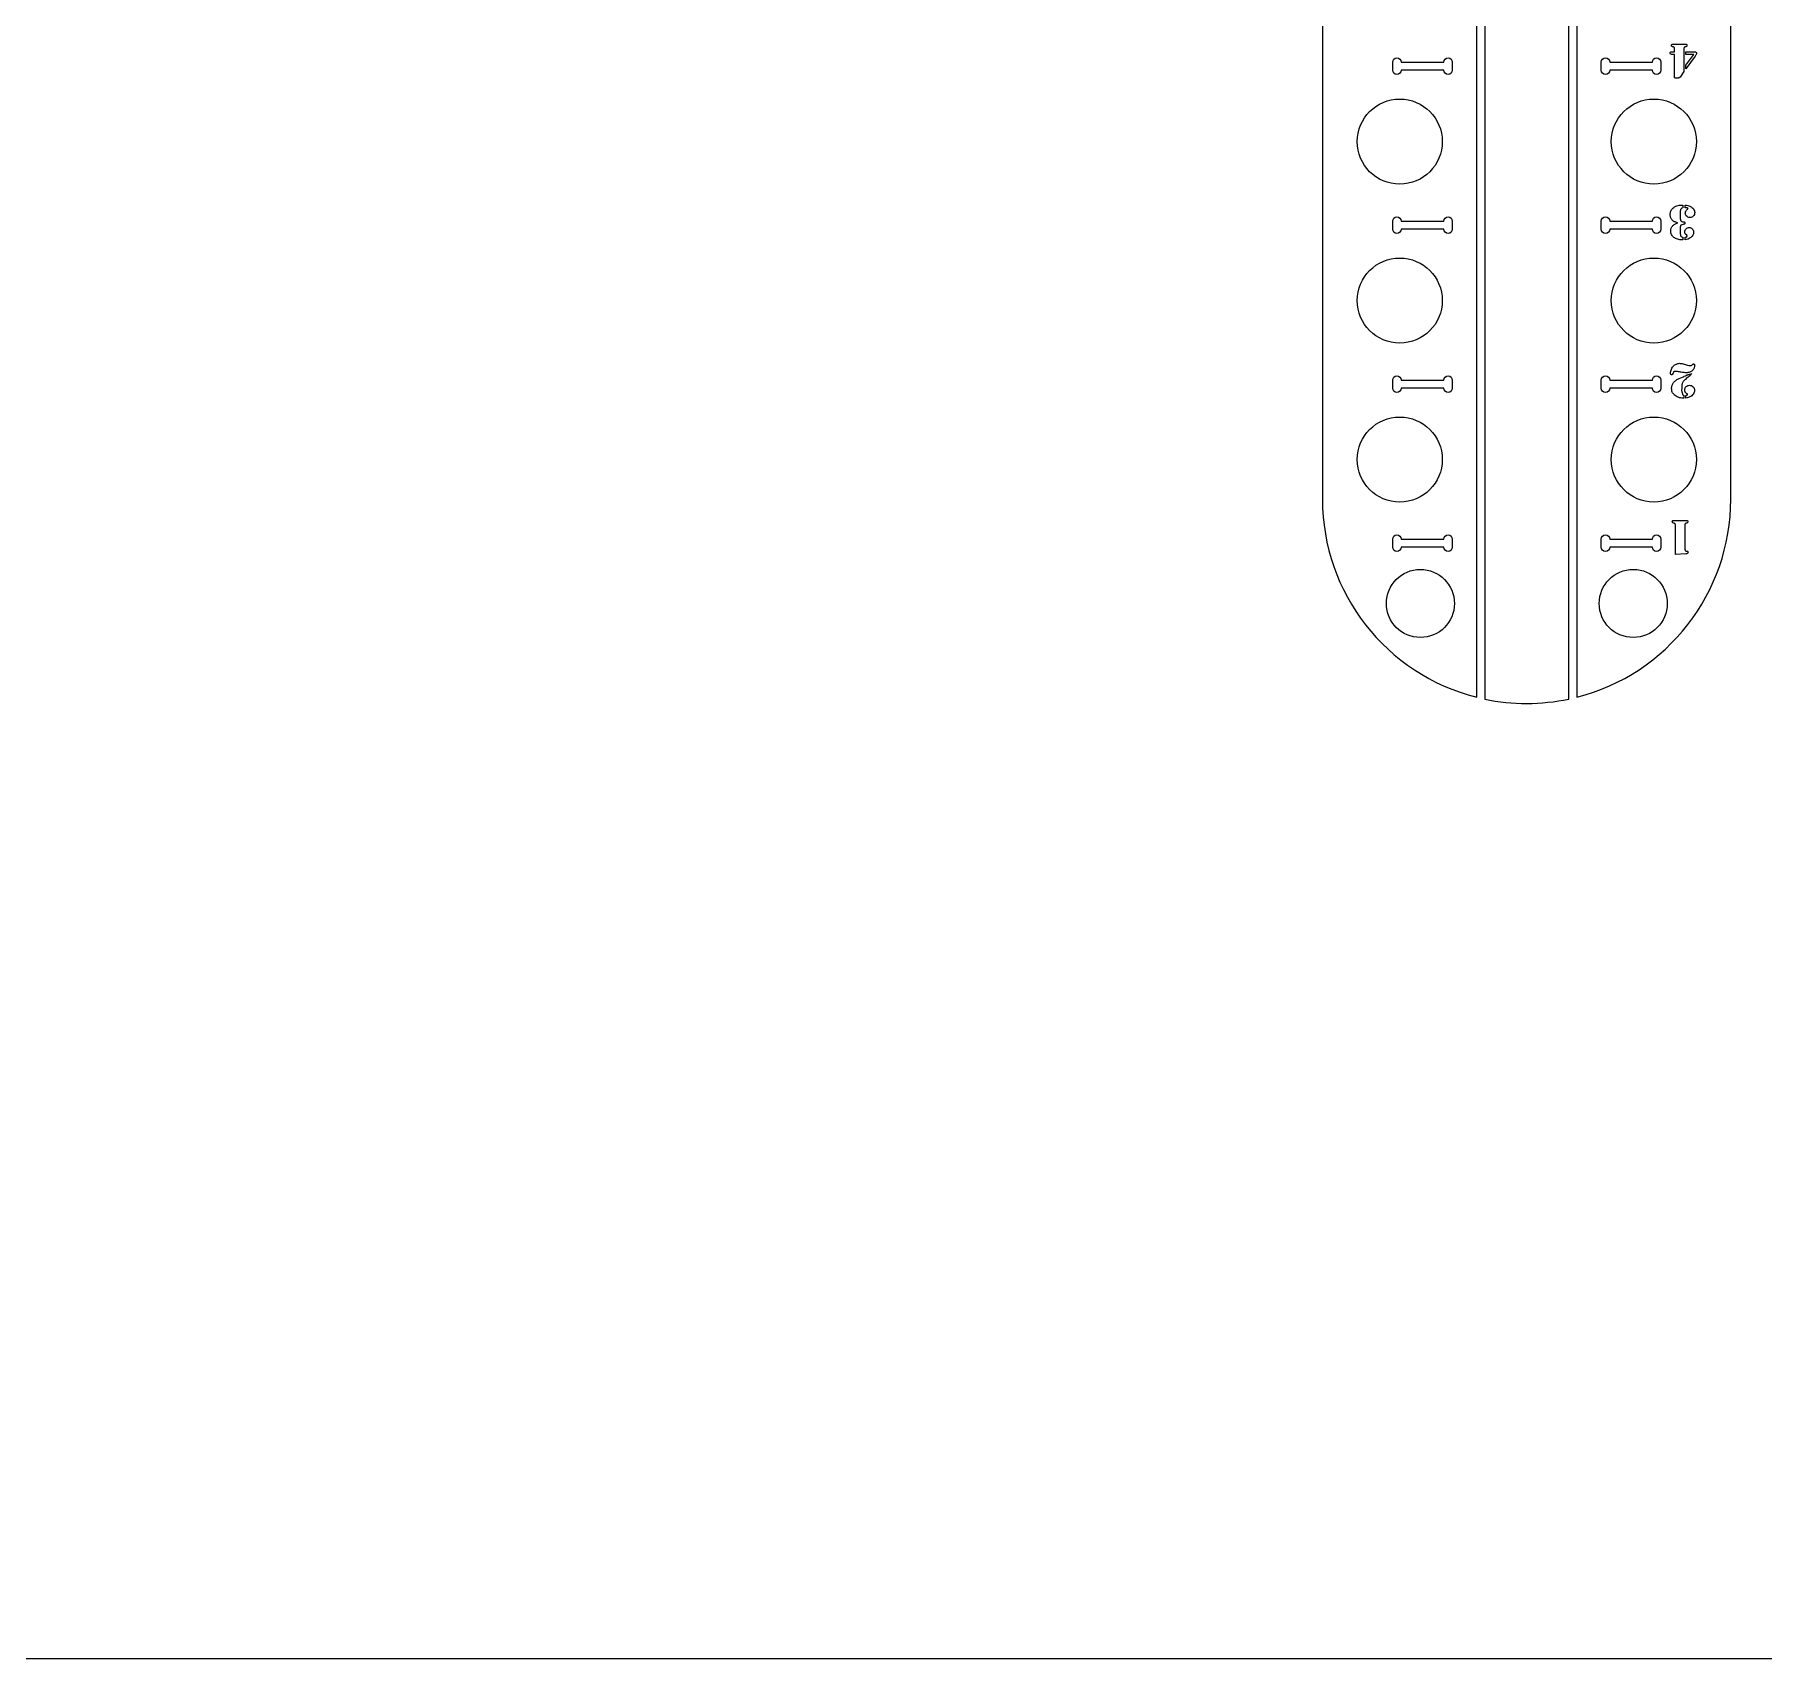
# Model space of a CAD drawing. Header units: inches. Extents: x -96 to 0, y -48 to 0.
# Drawn here: x -48 to -22.6, y -48 to -24.14 of the extents above; entities that cross this region are included whole.
import ezdxf

# ---------------------------------------------------------------- set-up
doc = ezdxf.new("R2010")
doc.units = ezdxf.units.IN
doc.layers.get('0').update_dxf_attribs({"linetype": 'CONTINUOUS'})

msp = doc.modelspace()

# ---------------------------------------------------------------- linework, layer by layer
for p, q in [((-23.916, -24.277), (-23.751, -24.277)), ((-23.904, -24.392), (-23.904, -24.346)), ((-23.764, -24.346), (-23.764, -24.682)), ((-23.904, -24.429), (-23.949, -24.429)), ((-23.947, -24.392), (-23.904, -24.392)), ((-23.904, -24.756), (-23.904, -24.429)), ((-23.735, -24.429), (-23.735, -24.392)), ((-23.735, -24.392), (-23.607, -24.392)), ((-23.735, -24.589), (-23.62, -24.429)), ((-23.62, -24.429), (-23.735, -24.429)), ((-23.598, -24.455), (-23.735, -24.643)), ((-23.735, -24.643), (-23.735, -24.589)), ((-23.592, -24.448), (-23.598, -24.455)), ((-23.854, -24.777), (-23.886, -24.777)), ((-23.764, -24.682), (-23.821, -24.762)), ((-23.794, -26.643), (-23.778, -26.643)), ((-23.778, -26.643), (-23.778, -26.682)), ((-23.745, -26.682), (-23.745, -26.643)), ((-23.817, -26.733), (-23.817, -26.838)), ((-23.818, -26.969), (-23.817, -26.983)), ((-23.817, -26.983), (-23.817, -27.066)), ((-23.778, -27.155), (-23.788, -27.155)), ((-23.778, -27.116), (-23.778, -27.155)), ((-23.745, -27.153), (-23.745, -27.116)), ((-23.723, -27.086), (-23.74, -27.072)), ((-23.833, -29.191), (-23.785, -29.172)), ((-23.776, -28.977), (-23.728, -28.991)), ((-23.726, -29.142), (-23.715, -29.136)), ((-23.766, -29.441), (-23.766, -29.481)), ((-23.734, -29.48), (-23.734, -29.441)), ((-23.766, -29.481), (-23.776, -29.481)), ((-23.903, -31.277), (-23.738, -31.277)), ((-23.89, -31.777), (-23.89, -31.346)), ((-23.75, -31.346), (-23.75, -31.689)), ((-23.734, -31.727), (-23.721, -31.729)), ((-23.738, -31.769), (-23.89, -31.777))]:
    msp.add_line(p, q)
msp.add_lwpolyline([(0, -48), (0, 0), (-96, 0), (-96, -48)], close=True)
for points in [[(-26.809, -23.022), (-26.691, -23.022, -1), (-26.691, -23.147), (-26.691, -33.903, 0.104136), (-25.455, -33.902), (-25.455, -23.147, -1), (-25.455, -23.022), (-25.337, -23.022, -1), (-25.337, -23.147), (-25.337, -33.875, 0.343044), (-23.076, -30.967), (-23.076, -16.967, 1), (-29.076, -16.967), (-29.076, -30.967, 0.343602), (-26.809, -33.876), (-26.809, -23.147, -1)], [(-28.043, -24.661), (-28.043, -24.543, -1), (-27.918, -24.543), (-27.293, -24.543, -1), (-27.168, -24.543), (-27.168, -24.661, -1), (-27.293, -24.661), (-27.918, -24.661, -1)], [(-24.978, -24.661), (-24.978, -24.543, -1), (-24.853, -24.543), (-24.228, -24.543, -1), (-24.103, -24.543), (-24.103, -24.661, -1), (-24.228, -24.661), (-24.853, -24.661, -1)], [(-27.168, -26.879), (-27.168, -26.997, -1), (-27.293, -26.997), (-27.918, -26.997, -1), (-28.043, -26.997), (-28.043, -26.879, -1), (-27.918, -26.879), (-27.293, -26.879, -1)], [(-24.978, -26.997), (-24.978, -26.879, -1), (-24.853, -26.879), (-24.228, -26.879, -1), (-24.103, -26.879), (-24.103, -26.997, -1), (-24.228, -26.997), (-24.853, -26.997, -1)], [(-27.168, -29.215), (-27.168, -29.333, -1), (-27.293, -29.333), (-27.918, -29.333, -1), (-28.043, -29.333), (-28.043, -29.215, -1), (-27.918, -29.215), (-27.293, -29.215, -1)], [(-24.978, -29.333), (-24.978, -29.215, -1), (-24.853, -29.215), (-24.228, -29.215, -1), (-24.103, -29.215), (-24.103, -29.333, -1), (-24.228, -29.333), (-24.853, -29.333, -1)], [(-27.168, -31.551), (-27.168, -31.67, -1), (-27.293, -31.67), (-27.918, -31.67, -1), (-28.043, -31.67), (-28.043, -31.551, -1), (-27.918, -31.551), (-27.293, -31.551, -1)], [(-24.978, -31.67), (-24.978, -31.551, -1), (-24.853, -31.551), (-24.228, -31.551, -1), (-24.103, -31.551), (-24.103, -31.67, -1), (-24.228, -31.67), (-24.853, -31.67, -1)]]:
    msp.add_lwpolyline(points, format="xyb", close=True)
for centre, radius in [((-27.94, -25.711), 0.625), ((-24.206, -25.711), 0.625), ((-27.94, -28.047), 0.625), ((-24.206, -28.047), 0.625), ((-27.94, -30.383), 0.625), ((-24.206, -30.383), 0.625), ((-27.637, -32.498), 0.5), ((-24.509, -32.498), 0.5)]:
    msp.add_circle(centre, radius)
for points, knots in [([(-23.949, -24.296), (-23.949, -24.293), (-23.948, -24.287), (-23.942, -24.283), (-23.939, -24.281)], [0, 0, 0, 0, 0.02268537, 0.04769406, 0.04769406, 0.04769406, 0.04769406]), ([(-23.931, -24.317), (-23.937, -24.315), (-23.946, -24.311), (-23.948, -24.301), (-23.949, -24.296)], [0, 0, 0, 0, 0.03798237, 0.07306811, 0.07306811, 0.07306811, 0.07306811]), ([(-23.939, -24.281), (-23.936, -24.28), (-23.929, -24.277), (-23.921, -24.277), (-23.916, -24.277)], [0, 0, 0, 0, 0.02515961, 0.06108873, 0.06108873, 0.06108873, 0.06108873]), ([(-23.915, -24.321), (-23.916, -24.321), (-23.922, -24.319), (-23.928, -24.318), (-23.931, -24.317)], [0, 0, 0, 0, 0.01453757, 0.04435421, 0.04435421, 0.04435421, 0.04435421]), ([(-23.909, -24.325), (-23.91, -24.324), (-23.912, -24.323), (-23.914, -24.322), (-23.915, -24.321)], [0, 0, 0, 0, 0.00995363, 0.0177145, 0.0177145, 0.0177145, 0.0177145]), ([(-23.904, -24.346), (-23.904, -24.342), (-23.904, -24.334), (-23.907, -24.328), (-23.909, -24.325)], [0, 0, 0, 0, 0.03090079, 0.05472289, 0.05472289, 0.05472289, 0.05472289]), ([(-23.758, -24.325), (-23.76, -24.328), (-23.763, -24.334), (-23.764, -24.342), (-23.764, -24.346)], [0, 0, 0, 0, 0.0238221, 0.05472289, 0.05472289, 0.05472289, 0.05472289]), ([(-23.753, -24.321), (-23.754, -24.322), (-23.756, -24.323), (-23.757, -24.324), (-23.758, -24.325)], [0, 0, 0, 0, 0.00786212, 0.01740297, 0.01740297, 0.01740297, 0.01740297]), ([(-23.736, -24.317), (-23.74, -24.318), (-23.745, -24.319), (-23.751, -24.321), (-23.753, -24.321)], [0, 0, 0, 0, 0.02925453, 0.04390378, 0.04390378, 0.04390378, 0.04390378]), ([(-23.751, -24.277), (-23.746, -24.277), (-23.738, -24.277), (-23.731, -24.28), (-23.728, -24.281)], [0, 0, 0, 0, 0.03569722, 0.0601999, 0.0601999, 0.0601999, 0.0601999]), ([(-23.719, -24.296), (-23.719, -24.301), (-23.721, -24.311), (-23.731, -24.315), (-23.736, -24.317)], [0, 0, 0, 0, 0.03508571, 0.07306813, 0.07306813, 0.07306813, 0.07306813]), ([(-23.728, -24.281), (-23.725, -24.283), (-23.72, -24.287), (-23.719, -24.293), (-23.719, -24.296)], [0, 0, 0, 0, 0.02500867, 0.04769405, 0.04769405, 0.04769405, 0.04769405]), ([(-23.968, -24.411), (-23.967, -24.406), (-23.965, -24.394), (-23.953, -24.393), (-23.947, -24.392)], [0, 0, 0, 0, 0.03789679, 0.07873461, 0.07873461, 0.07873461, 0.07873461]), ([(-23.949, -24.429), (-23.955, -24.428), (-23.965, -24.427), (-23.967, -24.416), (-23.968, -24.411)], [0, 0, 0, 0, 0.03663294, 0.0720892, 0.0720892, 0.0720892, 0.0720892]), ([(-23.607, -24.392), (-23.602, -24.392), (-23.595, -24.392), (-23.588, -24.396), (-23.585, -24.397)], [0, 0, 0, 0, 0.03374654, 0.05645493, 0.05645493, 0.05645493, 0.05645493]), ([(-23.58, -24.415), (-23.58, -24.42), (-23.582, -24.432), (-23.589, -24.442), (-23.592, -24.448)], [0, 0, 0, 0, 0.04169466, 0.09062933, 0.09062933, 0.09062933, 0.09062933]), ([(-23.585, -24.397), (-23.584, -24.399), (-23.58, -24.404), (-23.58, -24.411), (-23.58, -24.415)], [0, 0, 0, 0, 0.02032867, 0.04801132, 0.04801132, 0.04801132, 0.04801132]), ([(-23.901, -24.772), (-23.902, -24.77), (-23.904, -24.765), (-23.904, -24.76), (-23.904, -24.756)], [0, 0, 0, 0, 0.01636165, 0.03966351, 0.03966351, 0.03966351, 0.03966351]), ([(-23.886, -24.777), (-23.889, -24.777), (-23.895, -24.777), (-23.9, -24.773), (-23.901, -24.772)], [0, 0, 0, 0, 0.0269195, 0.04298408, 0.04298408, 0.04298408, 0.04298408]), ([(-23.834, -24.774), (-23.836, -24.775), (-23.843, -24.777), (-23.85, -24.777), (-23.854, -24.777)], [0, 0, 0, 0, 0.02028464, 0.05172211, 0.05172211, 0.05172211, 0.05172211]), ([(-23.821, -24.762), (-23.823, -24.765), (-23.827, -24.77), (-23.832, -24.773), (-23.834, -24.774)], [0, 0, 0, 0, 0.02635719, 0.04475803, 0.04475803, 0.04475803, 0.04475803]), ([(-23.927, -26.689), (-23.919, -26.682), (-23.901, -26.668), (-23.88, -26.659), (-23.869, -26.655)], [0, 0, 0, 0, 0.0841791, 0.1726929, 0.1726929, 0.1726929, 0.1726929]), ([(-23.869, -26.655), (-23.857, -26.651), (-23.833, -26.644), (-23.807, -26.643), (-23.794, -26.643)], [0, 0, 0, 0, 0.0940704, 0.194258, 0.194258, 0.194258, 0.194258]), ([(-23.745, -26.643), (-23.732, -26.645), (-23.708, -26.649), (-23.686, -26.657), (-23.675, -26.661)], [0, 0, 0, 0, 0.0974908, 0.1830376, 0.1830376, 0.1830376, 0.1830376]), ([(-23.675, -26.661), (-23.665, -26.666), (-23.646, -26.676), (-23.631, -26.692), (-23.624, -26.7)], [0, 0, 0, 0, 0.0860505, 0.1646691, 0.1646691, 0.1646691, 0.1646691]), ([(-23.966, -26.783), (-23.964, -26.765), (-23.961, -26.73), (-23.938, -26.703), (-23.927, -26.689)], [0, 0, 0, 0, 0.133941, 0.2636329, 0.2636329, 0.2636329, 0.2636329]), ([(-23.956, -26.831), (-23.959, -26.823), (-23.965, -26.808), (-23.966, -26.791), (-23.966, -26.783)], [0, 0, 0, 0, 0.062471, 0.1248691, 0.1248691, 0.1248691, 0.1248691]), ([(-23.931, -26.869), (-23.936, -26.864), (-23.947, -26.852), (-23.953, -26.838), (-23.956, -26.831)], [0, 0, 0, 0, 0.0567661, 0.1173244, 0.1173244, 0.1173244, 0.1173244]), ([(-23.903, -26.888), (-23.908, -26.885), (-23.918, -26.88), (-23.927, -26.873), (-23.931, -26.869)], [0, 0, 0, 0, 0.04327634, 0.08512782, 0.08512782, 0.08512782, 0.08512782]), ([(-23.927, -26.945), (-23.922, -26.94), (-23.913, -26.932), (-23.903, -26.925), (-23.898, -26.922)], [0, 0, 0, 0, 0.04815247, 0.09334302, 0.09334302, 0.09334302, 0.09334302]), ([(-23.855, -26.905), (-23.865, -26.902), (-23.881, -26.897), (-23.896, -26.891), (-23.903, -26.888)], [0, 0, 0, 0, 0.0743297, 0.1285374, 0.1285374, 0.1285374, 0.1285374]), ([(-23.898, -26.922), (-23.892, -26.919), (-23.878, -26.912), (-23.864, -26.907), (-23.855, -26.905)], [0, 0, 0, 0, 0.0511982, 0.1170071, 0.1170071, 0.1170071, 0.1170071]), ([(-23.777, -26.927), (-23.788, -26.93), (-23.812, -26.935), (-23.816, -26.958), (-23.818, -26.969)], [0, 0, 0, 0, 0.0840539, 0.1626939, 0.1626939, 0.1626939, 0.1626939]), ([(-23.815, -26.713), (-23.816, -26.716), (-23.817, -26.722), (-23.817, -26.729), (-23.817, -26.733)], [0, 0, 0, 0, 0.02260446, 0.05113226, 0.05113226, 0.05113226, 0.05113226]), ([(-23.817, -26.838), (-23.817, -26.843), (-23.817, -26.85), (-23.816, -26.857), (-23.816, -26.86)], [0, 0, 0, 0, 0.03374, 0.05693596, 0.05693596, 0.05693596, 0.05693596]), ([(-23.816, -26.86), (-23.815, -26.863), (-23.814, -26.868), (-23.811, -26.872), (-23.809, -26.874)], [0, 0, 0, 0, 0.01846362, 0.0385334, 0.0385334, 0.0385334, 0.0385334]), ([(-23.807, -26.699), (-23.809, -26.701), (-23.812, -26.705), (-23.814, -26.711), (-23.815, -26.713)], [0, 0, 0, 0, 0.02100017, 0.04102174, 0.04102174, 0.04102174, 0.04102174]), ([(-23.809, -26.874), (-23.805, -26.878), (-23.796, -26.887), (-23.784, -26.888), (-23.777, -26.889)], [0, 0, 0, 0, 0.04272008, 0.09227, 0.09227, 0.09227, 0.09227]), ([(-23.778, -26.682), (-23.784, -26.684), (-23.795, -26.687), (-23.803, -26.695), (-23.807, -26.699)], [0, 0, 0, 0, 0.04850719, 0.08814633, 0.08814633, 0.08814633, 0.08814633]), ([(-23.777, -26.889), (-23.773, -26.889), (-23.766, -26.889), (-23.76, -26.891), (-23.757, -26.892)], [0, 0, 0, 0, 0.03110683, 0.05045186, 0.05045186, 0.05045186, 0.05045186]), ([(-23.755, -26.922), (-23.758, -26.923), (-23.765, -26.926), (-23.772, -26.927), (-23.777, -26.927)], [0, 0, 0, 0, 0.02252661, 0.05656048, 0.05656048, 0.05656048, 0.05656048]), ([(-23.757, -26.892), (-23.755, -26.894), (-23.75, -26.898), (-23.75, -26.905), (-23.749, -26.908)], [0, 0, 0, 0, 0.0223781, 0.04574039, 0.04574039, 0.04574039, 0.04574039]), ([(-23.749, -26.908), (-23.75, -26.911), (-23.75, -26.916), (-23.753, -26.92), (-23.755, -26.922)], [0, 0, 0, 0, 0.0223893, 0.04023021, 0.04023021, 0.04023021, 0.04023021]), ([(-23.716, -26.686), (-23.721, -26.685), (-23.73, -26.682), (-23.74, -26.682), (-23.745, -26.682)], [0, 0, 0, 0, 0.03520273, 0.0746112, 0.0746112, 0.0746112, 0.0746112]), ([(-23.744, -26.762), (-23.743, -26.757), (-23.743, -26.747), (-23.738, -26.737), (-23.736, -26.733)], [0, 0, 0, 0, 0.0379965, 0.0775613, 0.0775613, 0.0775613, 0.0775613]), ([(-23.729, -26.801), (-23.733, -26.795), (-23.741, -26.783), (-23.743, -26.769), (-23.744, -26.762)], [0, 0, 0, 0, 0.0560071, 0.1082889, 0.1082889, 0.1082889, 0.1082889]), ([(-23.736, -26.733), (-23.733, -26.728), (-23.728, -26.719), (-23.719, -26.712), (-23.715, -26.709)], [0, 0, 0, 0, 0.04013148, 0.07965447, 0.07965447, 0.07965447, 0.07965447]), ([(-23.675, -26.827), (-23.685, -26.826), (-23.706, -26.823), (-23.721, -26.809), (-23.729, -26.801)], [0, 0, 0, 0, 0.0766468, 0.154748, 0.154748, 0.154748, 0.154748]), ([(-23.704, -26.696), (-23.705, -26.694), (-23.707, -26.689), (-23.713, -26.687), (-23.716, -26.686)], [0, 0, 0, 0, 0.01604103, 0.04267152, 0.04267152, 0.04267152, 0.04267152]), ([(-23.715, -26.709), (-23.712, -26.707), (-23.707, -26.704), (-23.705, -26.698), (-23.704, -26.696)], [0, 0, 0, 0, 0.02921615, 0.0448282, 0.0448282, 0.0448282, 0.0448282]), ([(-23.626, -26.806), (-23.633, -26.812), (-23.647, -26.824), (-23.666, -26.826), (-23.675, -26.827)], [0, 0, 0, 0, 0.0687233, 0.1383592, 0.1383592, 0.1383592, 0.1383592]), ([(-23.606, -26.755), (-23.607, -26.764), (-23.608, -26.783), (-23.62, -26.799), (-23.626, -26.806)], [0, 0, 0, 0, 0.0728484, 0.1428246, 0.1428246, 0.1428246, 0.1428246]), ([(-23.624, -26.7), (-23.619, -26.709), (-23.609, -26.725), (-23.607, -26.745), (-23.606, -26.755)], [0, 0, 0, 0, 0.0740293, 0.1476233, 0.1476233, 0.1476233, 0.1476233]), ([(-23.958, -27.026), (-23.957, -27.011), (-23.954, -26.981), (-23.936, -26.956), (-23.927, -26.945)], [0, 0, 0, 0, 0.1154473, 0.2263747, 0.2263747, 0.2263747, 0.2263747]), ([(-23.946, -27.077), (-23.949, -27.069), (-23.956, -27.053), (-23.957, -27.035), (-23.958, -27.026)], [0, 0, 0, 0, 0.0662249, 0.1332924, 0.1332924, 0.1332924, 0.1332924]), ([(-23.911, -27.118), (-23.918, -27.112), (-23.932, -27.1), (-23.941, -27.085), (-23.946, -27.077)], [0, 0, 0, 0, 0.0697695, 0.1368943, 0.1368943, 0.1368943, 0.1368943]), ([(-23.856, -27.145), (-23.866, -27.142), (-23.886, -27.135), (-23.903, -27.124), (-23.911, -27.118)], [0, 0, 0, 0, 0.0824145, 0.1583312, 0.1583312, 0.1583312, 0.1583312]), ([(-23.788, -27.155), (-23.799, -27.155), (-23.822, -27.154), (-23.845, -27.148), (-23.856, -27.145)], [0, 0, 0, 0, 0.0879151, 0.1744257, 0.1744257, 0.1744257, 0.1744257]), ([(-23.817, -27.066), (-23.817, -27.073), (-23.817, -27.085), (-23.811, -27.096), (-23.808, -27.1)], [0, 0, 0, 0, 0.05136019, 0.09100771, 0.09100771, 0.09100771, 0.09100771]), ([(-23.808, -27.1), (-23.805, -27.104), (-23.796, -27.112), (-23.784, -27.115), (-23.778, -27.116)], [0, 0, 0, 0, 0.03930487, 0.08966293, 0.08966293, 0.08966293, 0.08966293]), ([(-23.752, -27.037), (-23.751, -27.029), (-23.749, -27.011), (-23.738, -26.998), (-23.732, -26.992)], [0, 0, 0, 0, 0.0642067, 0.1288544, 0.1288544, 0.1288544, 0.1288544]), ([(-23.74, -27.072), (-23.743, -27.068), (-23.751, -27.058), (-23.751, -27.045), (-23.752, -27.037)], [0, 0, 0, 0, 0.04161016, 0.09588657, 0.09588657, 0.09588657, 0.09588657]), ([(-23.745, -27.116), (-23.741, -27.116), (-23.734, -27.114), (-23.727, -27.111), (-23.725, -27.11)], [0, 0, 0, 0, 0.03233483, 0.05514989, 0.05514989, 0.05514989, 0.05514989]), ([(-23.672, -27.126), (-23.682, -27.132), (-23.705, -27.145), (-23.731, -27.15), (-23.745, -27.153)], [0, 0, 0, 0, 0.0904993, 0.1993972, 0.1993972, 0.1993972, 0.1993972]), ([(-23.732, -26.992), (-23.726, -26.986), (-23.712, -26.975), (-23.695, -26.973), (-23.686, -26.973)], [0, 0, 0, 0, 0.064932, 0.1299164, 0.1299164, 0.1299164, 0.1299164]), ([(-23.725, -27.11), (-23.723, -27.109), (-23.721, -27.107), (-23.719, -27.105), (-23.718, -27.104)], [0, 0, 0, 0, 0.01145252, 0.02289082, 0.02289082, 0.02289082, 0.02289082]), ([(-23.715, -27.097), (-23.716, -27.095), (-23.717, -27.091), (-23.721, -27.088), (-23.723, -27.086)], [0, 0, 0, 0, 0.01581861, 0.03638368, 0.03638368, 0.03638368, 0.03638368]), ([(-23.718, -27.104), (-23.717, -27.103), (-23.716, -27.101), (-23.715, -27.098), (-23.715, -27.097)], [0, 0, 0, 0, 0.01007256, 0.0174912, 0.0174912, 0.0174912, 0.0174912]), ([(-23.686, -26.973), (-23.677, -26.973), (-23.66, -26.975), (-23.647, -26.986), (-23.641, -26.992)], [0, 0, 0, 0, 0.0644796, 0.1285763, 0.1285763, 0.1285763, 0.1285763]), ([(-23.635, -27.088), (-23.64, -27.095), (-23.65, -27.11), (-23.664, -27.121), (-23.672, -27.126)], [0, 0, 0, 0, 0.0661284, 0.1351471, 0.1351471, 0.1351471, 0.1351471]), ([(-23.641, -26.992), (-23.635, -26.999), (-23.624, -27.013), (-23.623, -27.031), (-23.622, -27.041)], [0, 0, 0, 0, 0.0657319, 0.134296, 0.134296, 0.134296, 0.134296]), ([(-23.622, -27.041), (-23.623, -27.049), (-23.624, -27.066), (-23.632, -27.081), (-23.635, -27.088)], [0, 0, 0, 0, 0.0623052, 0.1260473, 0.1260473, 0.1260473, 0.1260473]), ([(-23.961, -29.113), (-23.96, -29.104), (-23.959, -29.084), (-23.951, -29.066), (-23.947, -29.056)], [0, 0, 0, 0, 0.0685634, 0.1484442, 0.1484442, 0.1484442, 0.1484442]), ([(-23.955, -29.131), (-23.957, -29.128), (-23.96, -29.123), (-23.961, -29.116), (-23.961, -29.113)], [0, 0, 0, 0, 0.02283319, 0.0491019, 0.0491019, 0.0491019, 0.0491019]), ([(-23.942, -29.137), (-23.945, -29.137), (-23.95, -29.137), (-23.954, -29.133), (-23.955, -29.131)], [0, 0, 0, 0, 0.01909059, 0.03913508, 0.03913508, 0.03913508, 0.03913508]), ([(-23.947, -29.056), (-23.943, -29.046), (-23.935, -29.028), (-23.921, -29.013), (-23.915, -29.006)], [0, 0, 0, 0, 0.0808877, 0.1522899, 0.1522899, 0.1522899, 0.1522899]), ([(-23.925, -29.119), (-23.926, -29.124), (-23.929, -29.134), (-23.938, -29.136), (-23.942, -29.137)], [0, 0, 0, 0, 0.0382916, 0.0694193, 0.0694193, 0.0694193, 0.0694193]), ([(-23.92, -29.104), (-23.921, -29.106), (-23.923, -29.111), (-23.924, -29.116), (-23.925, -29.119)], [0, 0, 0, 0, 0.01574224, 0.04008496, 0.04008496, 0.04008496, 0.04008496]), ([(-23.916, -29.096), (-23.917, -29.097), (-23.919, -29.1), (-23.92, -29.102), (-23.92, -29.104)], [0, 0, 0, 0, 0.01114178, 0.02242832, 0.02242832, 0.02242832, 0.02242832]), ([(-23.89, -29.087), (-23.895, -29.087), (-23.905, -29.088), (-23.912, -29.094), (-23.916, -29.096)], [0, 0, 0, 0, 0.03924343, 0.07119789, 0.07119789, 0.07119789, 0.07119789]), ([(-23.916, -29.25), (-23.905, -29.238), (-23.881, -29.213), (-23.85, -29.198), (-23.833, -29.191)], [0, 0, 0, 0, 0.1245221, 0.2615492, 0.2615492, 0.2615492, 0.2615492]), ([(-23.915, -29.006), (-23.91, -29), (-23.898, -28.989), (-23.883, -28.982), (-23.875, -28.979)], [0, 0, 0, 0, 0.0594739, 0.1226463, 0.1226463, 0.1226463, 0.1226463]), ([(-23.803, -29.1), (-23.821, -29.096), (-23.85, -29.091), (-23.879, -29.088), (-23.89, -29.087)], [0, 0, 0, 0, 0.1411041, 0.2219716, 0.2219716, 0.2219716, 0.2219716]), ([(-23.875, -28.979), (-23.868, -28.976), (-23.853, -28.97), (-23.838, -28.969), (-23.83, -28.969)], [0, 0, 0, 0, 0.0620068, 0.1179786, 0.1179786, 0.1179786, 0.1179786]), ([(-23.83, -28.969), (-23.822, -28.969), (-23.803, -28.97), (-23.785, -28.975), (-23.776, -28.977)], [0, 0, 0, 0, 0.0672023, 0.1397114, 0.1397114, 0.1397114, 0.1397114]), ([(-23.731, -29.108), (-23.742, -29.108), (-23.766, -29.106), (-23.79, -29.102), (-23.803, -29.1)], [0, 0, 0, 0, 0.0799612, 0.1847054, 0.1847054, 0.1847054, 0.1847054]), ([(-23.785, -29.172), (-23.777, -29.168), (-23.757, -29.159), (-23.738, -29.148), (-23.726, -29.142)], [0, 0, 0, 0, 0.0703597, 0.1673286, 0.1673286, 0.1673286, 0.1673286]), ([(-23.715, -29.181), (-23.724, -29.189), (-23.74, -29.201), (-23.755, -29.215), (-23.761, -29.22)], [0, 0, 0, 0, 0.0936669, 0.1533065, 0.1533065, 0.1533065, 0.1533065]), ([(-23.64, -29.076), (-23.653, -29.085), (-23.68, -29.105), (-23.713, -29.107), (-23.731, -29.108)], [0, 0, 0, 0, 0.1177311, 0.2500818, 0.2500818, 0.2500818, 0.2500818]), ([(-23.728, -28.991), (-23.717, -28.995), (-23.699, -29), (-23.682, -29.002), (-23.675, -29.003)], [0, 0, 0, 0, 0.0880116, 0.1374216, 0.1374216, 0.1374216, 0.1374216]), ([(-23.715, -29.136), (-23.711, -29.136), (-23.701, -29.136), (-23.692, -29.133), (-23.687, -29.132)], [0, 0, 0, 0, 0.03659988, 0.0724787, 0.0724787, 0.0724787, 0.0724787]), ([(-23.675, -29.148), (-23.68, -29.153), (-23.693, -29.164), (-23.707, -29.175), (-23.715, -29.181)], [0, 0, 0, 0, 0.0567614, 0.1331013, 0.1331013, 0.1331013, 0.1331013]), ([(-23.687, -29.132), (-23.682, -29.13), (-23.668, -29.126), (-23.655, -29.121), (-23.648, -29.117)], [0, 0, 0, 0, 0.0444646, 0.1064907, 0.1064907, 0.1064907, 0.1064907]), ([(-23.675, -29.003), (-23.669, -29.002), (-23.657, -29), (-23.647, -28.992), (-23.641, -28.988)], [0, 0, 0, 0, 0.04321931, 0.09644229, 0.09644229, 0.09644229, 0.09644229]), ([(-23.648, -29.117), (-23.652, -29.123), (-23.661, -29.134), (-23.67, -29.143), (-23.675, -29.148)], [0, 0, 0, 0, 0.0535088, 0.1026197, 0.1026197, 0.1026197, 0.1026197]), ([(-23.641, -28.988), (-23.638, -28.985), (-23.633, -28.981), (-23.626, -28.979), (-23.624, -28.978)], [0, 0, 0, 0, 0.03117621, 0.0505213, 0.0505213, 0.0505213, 0.0505213]), ([(-23.615, -29.04), (-23.619, -29.046), (-23.625, -29.059), (-23.635, -29.07), (-23.64, -29.076)], [0, 0, 0, 0, 0.0560293, 0.1114839, 0.1114839, 0.1114839, 0.1114839]), ([(-23.624, -28.978), (-23.621, -28.978), (-23.616, -28.979), (-23.613, -28.982), (-23.611, -28.984)], [0, 0, 0, 0, 0.01927537, 0.03681361, 0.03681361, 0.03681361, 0.03681361]), ([(-23.606, -28.999), (-23.607, -29.006), (-23.608, -29.02), (-23.613, -29.033), (-23.615, -29.04)], [0, 0, 0, 0, 0.0510392, 0.1055438, 0.1055438, 0.1055438, 0.1055438]), ([(-23.611, -28.984), (-23.609, -28.986), (-23.607, -28.991), (-23.606, -28.996), (-23.606, -28.999)], [0, 0, 0, 0, 0.01908917, 0.04229954, 0.04229954, 0.04229954, 0.04229954]), ([(-23.945, -29.338), (-23.944, -29.322), (-23.942, -29.291), (-23.924, -29.264), (-23.916, -29.25)], [0, 0, 0, 0, 0.1199441, 0.2380985, 0.2380985, 0.2380985, 0.2380985]), ([(-23.906, -29.433), (-23.918, -29.42), (-23.941, -29.392), (-23.944, -29.356), (-23.945, -29.338)], [0, 0, 0, 0, 0.1312248, 0.2669951, 0.2669951, 0.2669951, 0.2669951]), ([(-23.849, -29.468), (-23.859, -29.464), (-23.88, -29.455), (-23.898, -29.441), (-23.906, -29.433)], [0, 0, 0, 0, 0.0892176, 0.1723308, 0.1723308, 0.1723308, 0.1723308]), ([(-23.776, -29.481), (-23.788, -29.481), (-23.813, -29.48), (-23.837, -29.472), (-23.849, -29.468)], [0, 0, 0, 0, 0.0948921, 0.1881846, 0.1881846, 0.1881846, 0.1881846]), ([(-23.797, -29.341), (-23.798, -29.357), (-23.798, -29.384), (-23.79, -29.41), (-23.787, -29.42)], [0, 0, 0, 0, 0.1248441, 0.2035993, 0.2035993, 0.2035993, 0.2035993]), ([(-23.794, -29.286), (-23.795, -29.294), (-23.797, -29.312), (-23.797, -29.331), (-23.797, -29.341)], [0, 0, 0, 0, 0.0631126, 0.1404909, 0.1404909, 0.1404909, 0.1404909]), ([(-23.781, -29.248), (-23.784, -29.254), (-23.79, -29.266), (-23.792, -29.279), (-23.794, -29.286)], [0, 0, 0, 0, 0.0482289, 0.1015125, 0.1015125, 0.1015125, 0.1015125]), ([(-23.787, -29.42), (-23.786, -29.422), (-23.784, -29.427), (-23.78, -29.431), (-23.779, -29.432)], [0, 0, 0, 0, 0.02100399, 0.03859003, 0.03859003, 0.03859003, 0.03859003]), ([(-23.761, -29.22), (-23.765, -29.224), (-23.773, -29.233), (-23.778, -29.243), (-23.781, -29.248)], [0, 0, 0, 0, 0.04305345, 0.08742137, 0.08742137, 0.08742137, 0.08742137]), ([(-23.779, -29.432), (-23.777, -29.434), (-23.773, -29.437), (-23.768, -29.44), (-23.766, -29.441)], [0, 0, 0, 0, 0.01778179, 0.03918386, 0.03918386, 0.03918386, 0.03918386]), ([(-23.752, -29.359), (-23.751, -29.35), (-23.749, -29.332), (-23.737, -29.318), (-23.731, -29.311)], [0, 0, 0, 0, 0.067171, 0.1361077, 0.1361077, 0.1361077, 0.1361077]), ([(-23.745, -29.391), (-23.747, -29.387), (-23.751, -29.376), (-23.752, -29.365), (-23.752, -29.359)], [0, 0, 0, 0, 0.03952921, 0.08373619, 0.08373619, 0.08373619, 0.08373619]), ([(-23.721, -29.416), (-23.726, -29.412), (-23.735, -29.405), (-23.742, -29.396), (-23.745, -29.391)], [0, 0, 0, 0, 0.04690579, 0.08742505, 0.08742505, 0.08742505, 0.08742505]), ([(-23.734, -29.441), (-23.731, -29.44), (-23.725, -29.439), (-23.719, -29.436), (-23.717, -29.435)], [0, 0, 0, 0, 0.02455369, 0.04535977, 0.04535977, 0.04535977, 0.04535977]), ([(-23.676, -29.463), (-23.684, -29.466), (-23.703, -29.474), (-23.722, -29.478), (-23.734, -29.48)], [0, 0, 0, 0, 0.0659373, 0.1533877, 0.1533877, 0.1533877, 0.1533877]), ([(-23.731, -29.311), (-23.724, -29.306), (-23.709, -29.294), (-23.691, -29.292), (-23.681, -29.291)], [0, 0, 0, 0, 0.0697706, 0.1387701, 0.1387701, 0.1387701, 0.1387701]), ([(-23.711, -29.427), (-23.712, -29.425), (-23.714, -29.42), (-23.718, -29.418), (-23.721, -29.416)], [0, 0, 0, 0, 0.01529693, 0.03829152, 0.03829152, 0.03829152, 0.03829152]), ([(-23.717, -29.435), (-23.715, -29.434), (-23.712, -29.432), (-23.711, -29.428), (-23.711, -29.427)], [0, 0, 0, 0, 0.01575563, 0.02653139, 0.02653139, 0.02653139, 0.02653139]), ([(-23.681, -29.291), (-23.671, -29.292), (-23.652, -29.294), (-23.637, -29.306), (-23.629, -29.313)], [0, 0, 0, 0, 0.0738361, 0.1460309, 0.1460309, 0.1460309, 0.1460309]), ([(-23.627, -29.422), (-23.633, -29.43), (-23.647, -29.447), (-23.666, -29.458), (-23.676, -29.463)], [0, 0, 0, 0, 0.0802517, 0.1642319, 0.1642319, 0.1642319, 0.1642319]), ([(-23.629, -29.313), (-23.623, -29.32), (-23.611, -29.336), (-23.609, -29.356), (-23.608, -29.366)], [0, 0, 0, 0, 0.0728702, 0.1483595, 0.1483595, 0.1483595, 0.1483595]), ([(-23.608, -29.366), (-23.609, -29.376), (-23.611, -29.396), (-23.621, -29.413), (-23.627, -29.422)], [0, 0, 0, 0, 0.0746281, 0.1514488, 0.1514488, 0.1514488, 0.1514488]), ([(-23.935, -31.297), (-23.935, -31.294), (-23.934, -31.287), (-23.929, -31.283), (-23.926, -31.281)], [0, 0, 0, 0, 0.02268537, 0.04769411, 0.04769411, 0.04769411, 0.04769411]), ([(-23.918, -31.317), (-23.923, -31.315), (-23.933, -31.312), (-23.934, -31.302), (-23.935, -31.297)], [0, 0, 0, 0, 0.03798243, 0.07306814, 0.07306814, 0.07306814, 0.07306814]), ([(-23.926, -31.281), (-23.923, -31.28), (-23.915, -31.277), (-23.907, -31.277), (-23.903, -31.277)], [0, 0, 0, 0, 0.02494036, 0.06017378, 0.06017378, 0.06017378, 0.06017378]), ([(-23.901, -31.321), (-23.903, -31.321), (-23.908, -31.319), (-23.914, -31.318), (-23.918, -31.317)], [0, 0, 0, 0, 0.01453752, 0.04435421, 0.04435421, 0.04435421, 0.04435421]), ([(-23.895, -31.326), (-23.896, -31.325), (-23.898, -31.323), (-23.9, -31.322), (-23.901, -31.321)], [0, 0, 0, 0, 0.01044703, 0.01832545, 0.01832545, 0.01832545, 0.01832545]), ([(-23.89, -31.346), (-23.89, -31.342), (-23.89, -31.335), (-23.894, -31.329), (-23.895, -31.326)], [0, 0, 0, 0, 0.03136313, 0.05476818, 0.05476818, 0.05476818, 0.05476818]), ([(-23.744, -31.326), (-23.746, -31.329), (-23.75, -31.335), (-23.75, -31.342), (-23.75, -31.346)], [0, 0, 0, 0, 0.02340503, 0.05476816, 0.05476816, 0.05476816, 0.05476816]), ([(-23.739, -31.321), (-23.74, -31.322), (-23.742, -31.323), (-23.744, -31.325), (-23.744, -31.326)], [0, 0, 0, 0, 0.00768023, 0.01765838, 0.01765838, 0.01765838, 0.01765838]), ([(-23.722, -31.317), (-23.726, -31.318), (-23.732, -31.319), (-23.738, -31.321), (-23.739, -31.321)], [0, 0, 0, 0, 0.02981666, 0.04435424, 0.04435424, 0.04435424, 0.04435424]), ([(-23.738, -31.277), (-23.733, -31.277), (-23.725, -31.277), (-23.717, -31.28), (-23.714, -31.281)], [0, 0, 0, 0, 0.03569719, 0.06019989, 0.06019989, 0.06019989, 0.06019989]), ([(-23.705, -31.297), (-23.706, -31.302), (-23.708, -31.312), (-23.717, -31.315), (-23.722, -31.317)], [0, 0, 0, 0, 0.03508572, 0.07306812, 0.07306812, 0.07306812, 0.07306812]), ([(-23.714, -31.281), (-23.712, -31.283), (-23.706, -31.287), (-23.705, -31.294), (-23.705, -31.297)], [0, 0, 0, 0, 0.02500869, 0.04769406, 0.04769406, 0.04769406, 0.04769406]), ([(-23.75, -31.689), (-23.75, -31.695), (-23.75, -31.704), (-23.747, -31.713), (-23.746, -31.717)], [0, 0, 0, 0, 0.04193932, 0.07169792, 0.07169792, 0.07169792, 0.07169792]), ([(-23.746, -31.717), (-23.745, -31.72), (-23.742, -31.725), (-23.736, -31.726), (-23.734, -31.727)], [0, 0, 0, 0, 0.02156456, 0.04158613, 0.04158613, 0.04158613, 0.04158613]), ([(-23.721, -31.729), (-23.716, -31.73), (-23.706, -31.732), (-23.705, -31.742), (-23.704, -31.746)], [0, 0, 0, 0, 0.03582731, 0.06798099, 0.06798099, 0.06798099, 0.06798099]), ([(-23.704, -31.746), (-23.704, -31.75), (-23.705, -31.758), (-23.712, -31.762), (-23.715, -31.765)], [0, 0, 0, 0, 0.02741923, 0.05637405, 0.05637405, 0.05637405, 0.05637405]), ([(-23.715, -31.765), (-23.718, -31.766), (-23.725, -31.768), (-23.733, -31.769), (-23.738, -31.769)], [0, 0, 0, 0, 0.0223018, 0.05880231, 0.05880231, 0.05880231, 0.05880231])]:
    msp.add_open_spline(points, degree=3, knots=knots)

doc.saveas('drawing.dxf')
